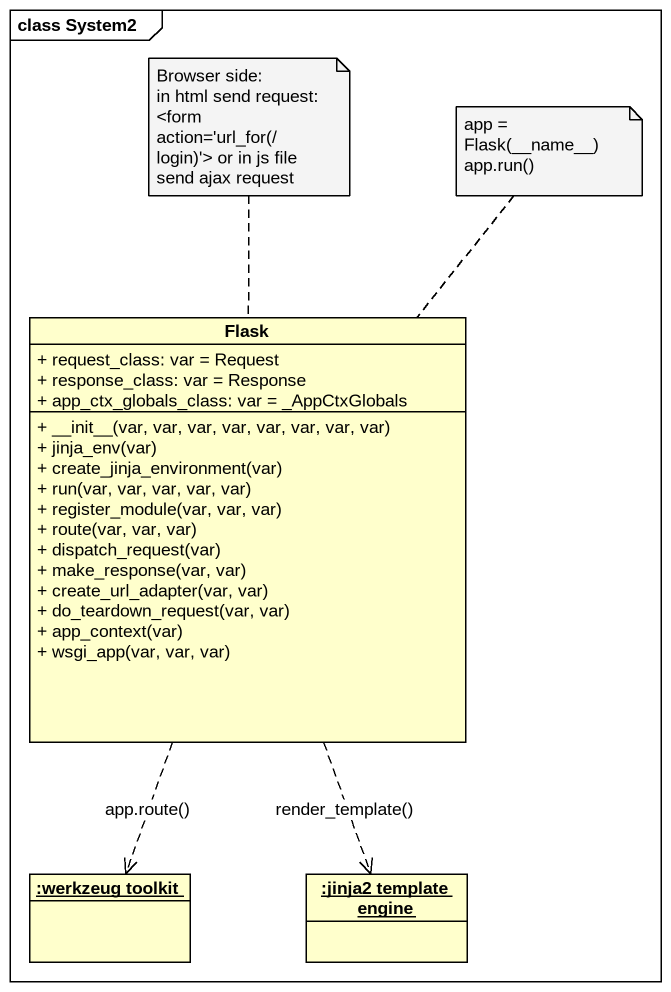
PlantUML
@startuml
mainframe class System2
hide circle
hide empty members
skinparam classAttributeIconSize 0
class Flask {
  + request_class: var = Request
  + response_class: var = Response
  + app_ctx_globals_class: var = _AppCtxGlobals
  + ~__init~__(var, var, var, var, var, var, var, var)
  + jinja_env(var)
  + create_jinja_environment(var)
  + run(var, var, var, var, var)
  + register_module(var, var, var)
  + route(var, var, var)
  + dispatch_request(var)
  + make_response(var, var)
  + create_url_adapter(var, var)
  + do_teardown_request(var, var)
  + app_context(var)
  + wsgi_app(var, var, var)
}
object ":werkzeug toolkit" as werkzeug_toolkit
object ":jinja2 template engine" as jinja2_template_engine
Flask ..> werkzeug_toolkit : app.route()
Flask ..> jinja2_template_engine : render_template()
note top of Flask
  Browser side:
  in html send request: <form action='url_for(/login)'> or in js file send ajax request
end note
note top of Flask
  app = Flask(~__name~__)
  app.run()
end note
@enduml
